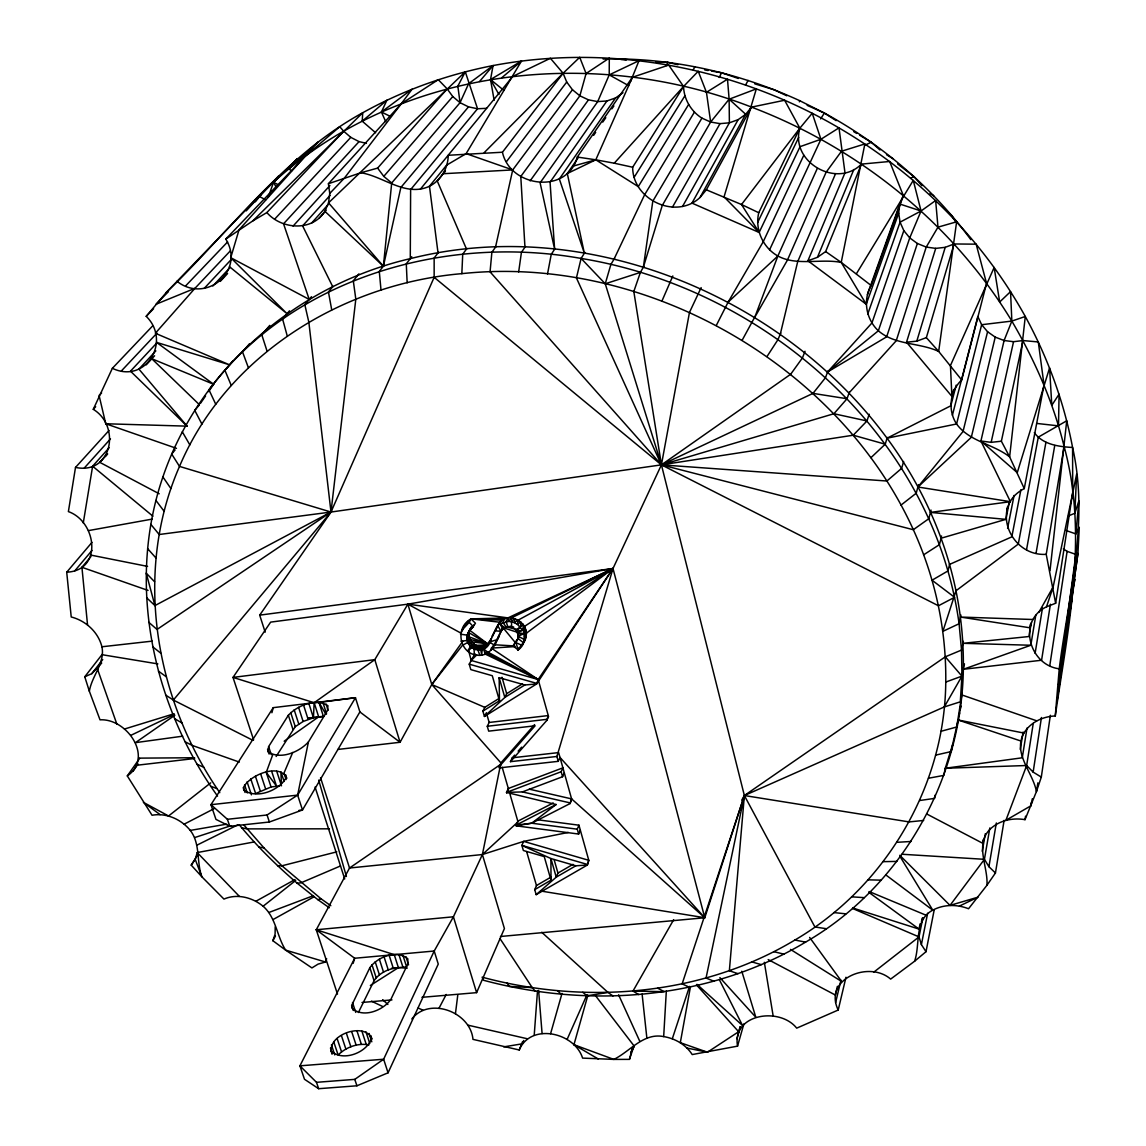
<?xml version="1.0" encoding="UTF-8"?>
<svg xmlns="http://www.w3.org/2000/svg" width="1146" height="1146" viewBox="0 0 1146 1146"><rect width="100%" height="100%" fill="white"/><g stroke="black" fill="none" stroke-linecap="round" stroke-linejoin="round"><path stroke-width="1.5" d="M411.815 1018.952C429.521 996.433 470.548 1012.061 472.969 1039.365L519.224 1049.98C530.842 1022.476 574.662 1032.446 582.583 1058.102L613.855 1059.405C630.214 1051.441 643.293 1032.517 663.677 1036.586C675.123 1038.448 685.895 1044.694 692.213 1054.564L737.537 1046.14C731.907 1013.709 779.724 1006.689 796.699 1028.148L838.213 1010.027C823 979.071 869.112 960.119 890.643 979.099L914.58 961.25C920.539 944.361 913.749 920.209 932.772 910.153C943.76 904.251 957.068 904.208 968.542 908.749L986.935 885.271C988.382 866.734 974.286 844.344 990.388 828.902C999.599 820.321 1012.82 817.556 1025.011 819.662L1036.428 791.571C1032.947 772.218 1012.477 753.366 1023.922 733.068C1030.498 722.252 1042.874 716.451 1055.265 715.964C1068.129 627.22 1088.542 535.383 1064.118 446.553C1053.389 402.303 1034.766 360.302 1011.846 321.081C952.34 223.098 858.426 147.748 751.532 107.122C588.385 43.319 384.855 68.058 259.01 196.253L166.17 292.588L146.215 316.339C171.542 340.935 146.029 384.411 112.365 368.31L93.27 409.323C121.003 426.14 112.05 475.031 75.507 467.425L68.388 511.603C96.45 521.487 103.212 570.407 66.712 572.212L71.224 616.978C85.735 620.688 98.241 632.076 101.922 646.774C105.274 662.961 91.795 675.825 89.359 691.253L100.017 719.831C127.048 718.198 154.037 757.621 127.306 775.914L152.046 815.25C166.399 812.672 181.211 819.275 190.279 830.406C200.564 843.685 196.367 861.591 201.796 876.733L223.957 899.094C237.036 893.35 252.421 897.433 263.107 906.242C276.1 917.502 276.702 936.139 285.626 950.12L311.927 967.926L318.101 964.101L325.536 962.01L326.639 958.629M217.554 796.098C152.676 705.406 126.304 584.045 162.89 476.951C200.12 367.537 298.476 284.466 410.282 258.652L410.626 189.606L477.553 108.77L486.606 108.311M275.198 926.913L275.097 934.148L272.863 940.708L285.626 950.12L325.536 962.01M518.279 632.578L502.951 627.636C497.407 637.792 494.012 654.695 479.845 655.354L477.997 650.212L478.097 646.158C470.29 644.009 465.405 633.294 471.608 626.919L471.45 628.624C455.435 644.396 485.789 662.273 491.348 638.408L485.646 647.447L486.09 645.055L487.58 643.78L469.574 630.157M513.107 645.857L518.665 637.534L513.107 645.857L518.092 649.954C527.618 643.522 523.135 632.95 522.863 624.097L518.279 620.058L511.46 617.837L471.049 618.883C453.802 628.037 459.89 655.87 479.845 655.354M166.17 292.588C229.959 231.349 283.621 155.985 362.723 112.752C403.306 90.162 447.513 74.461 493.067 65.566C590.863 47.058 693.588 60.666 784.623 100.246C885.142 144.195 972.023 220.218 1025.283 316.482C1047.645 357.409 1063.918 401.644 1072.584 447.499C1089.33 521.287 1068.487 595.605 1059.233 668.806L1055.265 715.964M219.788 792.674C155.011 699.117 133.008 572.499 179.507 466.408C226.851 354.544 343.213 283.721 461.838 273.65L462.726 254.183L466.938 248.453M1068.487 515.858L1074.819 513.293L1076.638 474.215L1053.145 586.967L1046.499 606.821C1017.147 620.731 1029.079 665.081 1059.233 668.806M276.143 756.475L295.267 726.664L303.117 721.479L313.431 717.797L314.162 702.713L374.799 659.666L407.876 604.157L612.995 568.516L661.801 464.058M375.644 132.778L362.222 121.175L362.723 112.752L252.736 220.949L225.791 239.099C245.688 271.158 205.635 304.206 176.928 281.228M663.677 1036.586L666.327 991.089M410.282 258.652C665.769 194.075 967.367 395.972 963.342 669.293C961.709 779.495 901.501 886.732 805.581 942.127C709.675 999.541 590.319 1008.953 483.526 980.26L482.151 977.18C585.864 1005.042 701.81 995.917 794.894 940.035C885.07 887.276 944.863 786.844 945.765 682.056C948.644 436.511 696.109 248.668 461.838 273.65M478.097 646.158L486.09 645.055L482.308 646.516L481.721 655.211L480.217 646.559L478.097 646.158L475.619 649.667L475.962 645.327L486.09 645.055L483.598 649.08L485.259 654.294M523.536 642.763L526.258 636.202L524.453 639.597L518.107 636.202L524.066 633.681L525.298 628.209L522.648 630.2L516.688 631.374L522.863 624.097C527.303 629.326 527.489 637.19 523.536 642.763L517.92 638.465C518.823 633.781 516.101 628.696 511.603 627.005C500.73 623.882 498.467 638.451 494.485 645.198L489.414 642.061C495.029 633.982 496.347 619.528 507.979 617.895L612.995 568.516L704.776 917.745L500.444 936.497M474.301 654.524L473.9 643.995L470.462 646.315L467.726 651L471.923 647.662L473.9 643.995M534.208 1035.282L537.517 990.66M215.763 404.294L208.944 389.783C293.347 277.088 446.066 234.271 581.108 258.437L605.246 283.778L661.428 464.861L744.37 795.539L729.357 970.734L737.995 973.699M1065.995 530.483L1075.865 533.907L1078.859 500.859L1074.819 513.293M511.603 627.005L511.46 617.837L612.995 568.516L556.899 756.475L558.26 761.345L499.355 767.877L500.902 762.907L534.58 724.616M1024.266 488.597L1044.006 384.884L1038.305 341.952L1022.991 340.563L1001.375 441.224L1009.626 456.853L1025.283 316.482L1011.846 321.081L981.649 324.719L956.581 423.977C969.287 441.554 993.095 443.96 1009.626 456.853L1024.266 488.597C989.213 506.589 1010.342 556.741 1046.226 554.335L1055.638 603.254L1046.499 606.821M1075.865 533.907L1079.288 527.289L1077.942 553.418L1068.659 618.668L1069.118 613.898M494.155 100.318L490.531 79.547L493.067 65.566L468.628 83.687L460.047 102.682L391.703 182.973L383.394 266.244L324.891 211.308L328.53 202.842L329.747 193.445L328.415 183.718L401.258 103.77L412.087 89.173L381.432 112.022L385.729 121.691M1050.008 570.651L1066.74 420.783L1038.29 437.156L1018.278 544.092L956.065 590.72M956.179 385.142L950.793 405.799L887.047 438.187L956.581 423.977C947.57 410.325 949.748 391.173 961.68 379.956L938.674 351.421L956.624 221.808L937.987 227.152L926.226 247.078L896.244 340.734L849.057 392.906M165.712 695.106L173.361 700.063L330.993 512.047L355.819 299.163L353.297 280.799L358.913 273.88M1033.248 723.384L1026.658 765.514L1005.916 820.264L1030.985 805.753L1031.4 802.214M769.611 249.771C760.056 240.159 755.558 226.006 758.752 212.726L799.851 128.209L812.228 113.253L820.937 139.268L769.611 249.771C788.835 268.938 817.642 257.778 841.236 262.42L871.175 285.526C862.594 300.08 866.175 319.39 878.352 330.793C895.083 345.304 919.235 342.425 938.674 351.421L926.355 337.64L954.074 243.969L976.163 244.17L986.548 283.377L961.68 379.956M871.175 285.526L903.335 195.551L889.654 161.486L861.448 164.107C836.795 188.818 789.966 162.059 799.851 128.209L784.623 100.246L751.532 107.122L745.702 114.285L700.077 197.441C676.04 220.233 632.477 199.776 632.678 167.23L683.56 86.48L698.229 71.267L706.452 92.325L710.649 122.035L662.259 205.478L643.379 267.118L652.79 201.223L701.911 118.124C691.081 111.305 683.947 99.33 683.56 86.48L668.691 65.078L632.377 77.298L577.283 157.045C567.499 194.562 510.128 187.672 502.435 152.232L563.087 73.244L579.718 57.3L586.093 73.516L579.862 95.806L520.785 176.47L524.954 247.192M706.452 92.325L727.495 79.203L729.128 99.215L745.702 114.285L738.153 119.642L691.969 203.114L759.125 232.466L800.066 146.659L820.937 139.268L839.001 127.851L844.989 172.831L807.901 260.787L866.247 304.234L898.679 213.099L899.782 204.031L921.055 210.993L935.637 200.507L937.987 227.152M455.435 1013.737L457.813 994.742M328.415 183.718L360.904 172.745C383.666 176.355 405.756 197.37 429.464 186.239C441.009 180.423 448.143 168.118 448.215 155.269L502.435 152.232M1057.199 700.407L1077.942 553.418L1075.836 554.378L1067.112 551.355L1063.316 548.905M1075.836 554.378L1058.532 684.678L1072.026 598.986M518.665 271.96L521.43 252.349L525.441 246.476M1037.889 782.833L1036.428 791.571L1041.313 777.103L1050.366 715.276M1025.011 819.662L1025.541 816.181M1041.313 777.103L1033.148 772.103L1041.442 717.496M1049.808 665.511L1067.112 551.355M1055.638 603.254L1072.699 492.565L1072.584 447.499C1058.775 446.596 1043.089 444.806 1034.322 432.658M1050.409 604.229L1041.585 660.239L963.342 669.293L1030.813 645.255L1035.783 615.273M1068.659 618.668L1074.848 579.145L1071.968 594.273M1027.017 728.068L1022.261 757.793L945.278 768.25L952.641 744.499L958.142 720.003L1023.922 733.068M1035.11 653.335L1042.473 607.996M1020.284 749.441L1023.106 732.022M83.271 522.963L92.625 466.207L109.157 447.742M1046.226 554.335L1064.118 446.553M986.935 885.271L995.444 872.994L1004.125 820.35M866.247 304.234L841.236 262.42L864.858 143.952L841.479 151.243L826.065 172.33L787.431 260.099L754.813 317.198L777.862 256.031L817.241 168.577M995.444 872.994L988.926 866.705L996.332 822.971M1030.354 624.269L1029.767 627.764L960.534 617.064L1033.119 619.513M1031.343 622.493L1028.979 636.531L962.955 643.307L1030.813 645.255M989.843 827.942L984.428 859.314L950.02 905.383L899.782 855.288M982.251 851.306L985.331 833.686M1036.07 553.131L1054.735 445.508M983.168 839.689L982.552 843.198L926.756 813.989M690.479 986.634L680.309 1042.674L707.44 1052.214L738.654 1031.729L740.115 1026.63M1026.558 549.636L1045.926 442.299M150.857 524.381L159.179 534.509L330.993 512.047L661.428 464.861L689.477 312.414L701.137 287.617M1030.985 805.753L1032.302 798.762M547.516 273.994L551.24 254.398L555.122 248.453M799.364 101.822L799.593 100.633C738.268 72.485 670.682 57.286 603.111 59.033M1020.9 489.743L1011.818 536.872L949.561 564.405M587.912 995.143L573.945 1044.708L613.855 1059.405L629.455 1059.377L632.506 1047.415M1007.578 528.435L1014.081 495.444M914.58 961.25L926.011 951.696L934.234 909.723M498.352 698.888L484.787 707.354L482.881 711.122L484.429 716.465L536.572 683.99L612.995 568.516L518.279 620.058L517.419 624.355L522.648 630.2L517.29 632.621L524.066 633.681L525.914 630.028L524.596 636.66L526.458 633.136L612.995 568.516L259.698 615.144L265.17 632.162M1006.847 510.228L1007.549 506.733M941.009 538.248L1005.887 519.353L1009.34 502.077M926.011 951.696L921.398 944.605L927.644 913.219M462.769 641.33L431.784 684.52L400.069 742.279L359.887 711.938L355.461 697.713L273.264 707.655L210.95 804.693L215.949 819.376L229.773 826.28L269.396 822.011L302.487 809.978L297.645 795.109L308.403 741.978L327.455 710.563L327.942 705.75C315.795 697.885 297.545 705.406 288.362 715.233L268.622 746.605L267.92 751.647C280.097 760.228 299.206 752.163 308.403 741.978M852.739 907.99L919.02 929.091L920.066 923.891M921.456 921.713L922.158 918.204M922.859 917.788L919.006 936.898L921.398 944.605M962.096 693.115L956.709 727.008L940.866 731.334M952.627 744.571L951.194 751.575L935.594 755.128M958.858 716.537L959.574 713.013M960.276 709.546L961.007 706.022M945.249 768.393L943.803 775.398L928.489 778.234M935.322 794.909L934.606 798.39L919.651 800.524M964.459 663.878L961.924 676.14L960.305 701.825L944.275 706.939L744.37 795.539L741.72 800.195M963.371 641.345L961.523 650.069L945.307 656.816L744.37 795.539L706.036 978.054L713.958 981.22M960.964 615.073L959.087 623.739L961.523 650.069L961.924 676.14L944.275 706.939M495.516 247.135L512.72 169.923L572.456 89.732L566.726 82.039L563.087 73.244L550.409 58.288L512.792 76.424L420.381 189.176M954.074 243.969L945.221 247.335L935.723 248.381L906.515 342.21L951.882 396.358L950.449 365.531L994.155 267.476L999.684 302L1010.557 291.614L1011.846 321.081L1004.082 340.52L980.919 441.009L991.147 442.342L1013.551 341.694L1022.991 340.563M462.655 645.227L467.826 642.419L468.814 632.621L487.58 643.78L471.765 641.889L468.857 644.281L470.147 639.454L487.58 643.78L469.072 636.832L467.095 640.485L460.993 641.244M956.151 590.333L942.872 631.346L959.087 623.739C933.302 434.993 764.64 288.262 581.108 258.437L576.424 277.934L661.428 464.861L938.445 605.761L954.589 597.31L932.042 580.205L948.043 570.894L949.662 563.961M838.213 1010.027L845.977 977.237M835.606 1002.578L840.949 980.217M952.398 415.21L977.825 316.511L981.649 324.719L987.58 331.738L995.229 337.125L971.321 437.314L917.889 487.007L1010.414 501.69L980.919 441.009L1017.261 472.653L1049.578 367.895L1051.799 405.297L1059.062 394.224L1058.503 425.868L1037.288 423.49M780.34 333.973L797.673 261.732L835.52 173.777M837.397 986.319L835.319 995.015L768.178 959.574M941.568 535.956L939.448 544.651L923.647 554.807M987.58 331.738L963.027 431.512L917.889 487.007M931.039 510.056L928.819 518.708L913.305 529.724L661.428 464.861L434.148 277.318L434.148 258.036L438.445 252.349M951.882 396.358L953.673 389.511M700.077 197.441L706.323 189.806L741.519 204.518L759.125 232.466L724.043 196.868L756.331 88.887L729.128 99.215L710.649 122.035L701.911 118.124M271.903 712.74L273.264 707.655M918.533 484.629L916.213 493.224L901.028 505.085M467.095 640.485L468.7 634.712L466.709 637.763L468.814 632.621L467.095 635.128L460.52 634.196L463.743 626.833M550.581 1033.692L562.027 993.381M903.607 461.509L901.658 468.342L886.889 481.019L661.428 464.861L490.058 271.86L491.878 252.278L495.989 246.49M737.537 1046.14L743.869 1023.922M736.935 1038.763L740.359 1026.83M351.636 1005.529L369.857 967.682C377.564 956.867 396.86 949.318 407.847 958.83L407.661 964.302L390.958 999.226C383.308 1010.457 363.081 1018.508 352.123 1008.236L351.636 1005.529L353.255 1010.486M195.235 859.385L201.796 876.733L191.224 865.13L195.235 859.385L197.227 852.567L254.441 841.895M470.462 646.315L471.765 641.889M332.068 1054.234C324.791 1035.253 364.944 1020.914 372.063 1039.078M229.544 266.746L287.044 313.703L230.733 257.678L239.041 229.802L317.958 142.004L288.935 168.949L291.686 170.854M353.14 963.356L354.687 958.257L434.205 951.022L453.415 916.8L482.394 854.544L500.902 762.907L431.784 684.52L407.876 604.157L270.657 622.12L233.01 677.401L253.624 739.872M870.931 457.684L885.228 444.204L887.276 437.414M906.515 342.21L916.786 341.15L945.221 247.335M524.453 639.597L526.458 633.136M499.728 622.221L492.279 636.13L499.728 622.221L471.049 618.883L469.072 622.507L461.752 630.458L462.583 630.228M643.894 266.216L640.399 272.404L633.81 291.499L661.428 464.861L853.24 435.208L866.992 420.954L869.169 414.207M744.671 794.636L704.776 917.745L541.442 891.13M903.836 230.618L909.738 237.895L917.373 243.496L886.646 336.838L827.598 371.934L871.92 322.986L903.836 230.618L900.054 222.166L898.679 213.099M672.315 1038.763L689.534 986.391M923.662 820.45L909.107 821.911L744.37 795.539L682.128 983.884L689.319 987.207M629.455 1059.377L634.01 1045.954M805.036 351.278L802.429 357.924L790.668 374.255L661.428 464.861L833.901 413.735L847.037 398.736L849.358 392.032M867.794 313.932L900.054 222.166L921.055 210.993L913.276 180.366L856.406 273.751M268.25 197.255L273.55 182.257L278.378 176.298L254.77 201.725M867.393 294.551L899.782 204.031M279.825 785.884L271.058 786.973L266.244 772.39L272.734 754.741M827.942 371.018L825.478 377.693L813.001 393.379L661.428 464.861M522.046 645.37L525.384 639.096L522.046 645.37L514.984 642.19L502.951 627.636L501.046 631.288L494.743 630.83M630.558 81.495L638.995 60.695L609.214 74.877L597.711 101.607L540.11 182.816L554.621 249.226L550.066 182.185L606.936 100.963L615.574 97.94L623.009 92.74M519.224 1049.98L522.519 1041.7M523.693 1040.496L522.375 1043.805L503.724 1046.871M661.93 301.069L672.831 275.957M285.841 774.968L286.242 777.432C279.295 790.812 256.46 799.278 243.754 790.11L243.439 787.631C249.169 775.183 279.509 762.491 286.901 778.234M551.24 876.962L536.471 885.543L534.724 889.625L536.185 894.654L587.339 865.044L588.786 860.317L578.945 825.192L536.973 819.691M807.901 260.787L817.442 257.32L825.65 251.576L861.448 164.107M553.217 802.945L517.806 821.195L516.201 825.851L578.644 834.044L580.306 830.033M817.442 257.32L853.827 169.536M578.644 834.044L577.283 829.188L578.945 825.192M572.986 864.342L557.944 873.08L556.254 877.148L536.185 894.654M900.384 202.613L903.335 195.551M780.741 333.013L778.005 339.56L767.018 356.506M921.055 210.993L909.738 237.895L878.352 330.793L827.598 371.934M292.731 752.435L284.007 773.034L286.142 779.552M517.405 823.2L516.201 825.851L531.715 823.2L570.092 803.547L571.596 798.891L558.632 752.593L512.276 757.793L510.443 761.66L556.899 756.475M570.092 803.547L571.596 798.891L529.28 789.164M421.957 997.321L476.607 992.651L504.412 928.561L482.394 854.544L518.006 821.868L509.984 794.221M148.794 622.321L157.031 629.455L330.993 512.047L434.148 277.318M556.111 804.521L516.001 825.163L531.715 823.2L556.111 804.521L506.489 792.402L522.404 791.915L562.571 776.73L564.29 772.819M561.168 771.731L562.901 767.834L508.323 788.491L506.489 792.402L561.168 771.731L562.571 776.73M632.377 77.298L595.791 159.81L567.313 173.504L584.36 253.237L559.348 179.005L615.574 97.94M558.26 761.345L559.993 757.449L704.776 917.745L571.596 798.891M567.084 1039.465L586.996 994.699M666.385 65.566L667.817 62.357L677.888 64.72M755.257 316.181L742.164 340.219M388.064 1072.814L383.638 1059.233L299.908 1065.837L304.492 1079.274L318.645 1088.7L356.922 1085.792L388.064 1072.814L438.259 964.087L434.205 951.022L383.638 1059.233L354.787 1079.374L316.497 1082.325L299.908 1065.837L354.687 958.257L316.267 929.764L349.53 868.009L501.217 763.995L499.355 767.877M510.443 761.66L546.785 720.433L548.562 716.608L538.176 679.521L491.276 648.106L490.918 650.298L499.14 635.944L497.235 639.611L489.414 642.061M546.785 720.433L548.275 715.577L489.17 722.453L487.265 726.263L488.697 731.148L535.096 725.79L499.04 766.774M506.69 793.089L508.523 789.164L502.163 767.261M803.79 155.297L763.222 241.734L728.183 302.057L777.862 256.031M613.998 259.211L644.611 194.791L694.39 112.165M728.67 301.054L716.279 325.493M522.648 630.2L524.453 626.432L612.995 568.516L538.176 679.521L536.572 683.99L524.796 684.979L499.155 677.673L499.47 700.765L482.881 711.122M693.301 69.834L694.805 66.712M757.592 222.568L798.705 137.42M358.397 1012.52L374.069 980.704C380.73 970.791 394.181 966.293 405.727 968.083M467.095 635.128L468.943 631.389M522.347 683.904L506.69 693.688L504.813 697.441L484.429 716.465L485.703 713.944M518.665 637.534L515.986 642.433L518.092 649.954L519.339 647.504M719.158 77.498L721.608 72.742L738.325 78.458M465.29 71.783L457.841 86.151L460.047 102.682L468.499 106.85L477.553 108.77L465.29 71.783L328.53 202.842L383.394 266.244L400.856 187.486L468.499 106.85M460.778 633.036L407.876 604.157L507.979 617.895L506.074 621.533L507.764 626.576M438.99 1008.265L446.224 994.47M503.209 627.521L501.046 631.288L497.808 625.859L502.02 620.172L471.049 618.883L475.447 623.252L471.45 628.624L474.444 624.599M480.36 650.183L482.308 646.516L486.09 645.055L480.217 646.559L477.997 650.212M499.47 700.765L492.279 675.71L470.805 669.608L469.23 664.164L474.974 653.635M745.545 85.091L748.094 80.421M469.631 630.558L471.608 626.919L468.127 632.721M706.323 189.806L751.532 107.122M465.72 623.825L463.729 627.464L468.213 621.204L473.484 626.876M682.529 206.452L729.386 122.823L729.128 99.215M272.863 940.708L275.47 936.038M1038.82 612.379L1053.145 586.967M498.968 94.531L490.531 79.547L521.473 61.053L466.135 153.636L446.969 164.952M672.401 207.254L720.017 123.639L729.386 122.823L738.153 119.642M638.737 994.585L632.993 991.075L673.662 919.694M630.801 1052.429L634.325 1046.269L595.275 995.373M359.887 711.938L302.487 809.978L298.963 810.365M297.645 795.109L210.95 804.693L227.395 819.29L267.061 814.992L297.645 795.109L355.461 697.713L318.989 702.441L323.473 716.608L308.346 718.356M614.543 258.308L610.89 264.44L605.246 283.778L640.399 272.404M482.065 649.796L484.328 646.015L483.598 649.08L488.339 652.575M688.588 104.558L638.265 186.612L595.791 159.81L577.283 157.045M634.196 177.215L684.893 95.806M581.108 258.437L584.89 252.392M191.224 865.13L197.871 854.601M820.608 118.912L824.361 113.053C881.46 144.167 932.199 187.242 970.82 239.643M567.313 173.504L578.458 157.346M593.642 135.328L595.662 132.392M602.753 122.106L605.79 117.709M611.864 108.884L613.884 105.948M200.493 403.306L205.564 395.986M208.601 391.603L213.657 384.282L156.529 342.368L229.558 364.829L155.34 333.271L194.935 288.334L230.432 250.759M259.698 615.144L331.71 511.016M473.585 648.765L475.962 645.327M518.092 649.954L522.991 642.906M132.95 771.315L138.079 764.024M127.306 775.914L139.654 758.38M530.125 180.867L588.471 99.845L597.711 101.607L606.936 100.963M506.46 161.658L566.726 82.039M799.851 128.209L741.519 204.518L758.752 212.726M89.359 691.253L84.761 676.785L91.809 673.647L102.725 659.537M91.809 673.647L101.708 663.061M84.761 676.785L102.323 654.194M411.758 256.733L406.286 263.795L407.159 282.833M462.812 644.84L431.784 684.52L484.787 707.354M467.826 642.419L470.147 639.454M383.709 265.843L379.283 271.401L381.016 290.124M445.106 171.27L437.256 180.968L466.494 249.054M445.465 170.955L443.23 173.719L512.72 169.923L466.135 153.636M511.46 617.837L508.566 621.404L500.1 623.811L502.722 629.111M447.255 164.351L429.464 186.239L438.03 252.908M255.286 201.725L260.686 195.121L246.189 210.878M288.935 168.949L297.487 158.563L273.55 182.257L276.043 186.999M332.985 286.4L328.429 291.915L331.724 309.864M252.736 220.949L266.86 212.569C281.515 229.544 312.271 231.75 324.891 211.308M311.483 296.714L304.822 304.678L308.833 322.155L330.993 512.047L154.939 605.589L146.602 597.725M87.54 624.899L81.925 567.299L91.021 556.455M175.123 449.934L171.671 454.031L179.507 466.408L330.993 512.047M74.848 570.794L91.995 550.438M66.712 572.212L91.995 542.359M289.494 310.824L282.575 318.989L287.245 335.964M479.529 81.495L493.067 65.566M269.768 325.392L261.775 334.761L267.075 351.163M249.47 343.771L242.522 351.894L248.381 367.694M199.361 404.91L194.734 410.325L201.94 424.149M233.053 360.761L224.903 370.273L231.263 385.443M391.703 182.973L383.781 176.369L452.77 96.551L447.155 88.858L438.259 79.676L401.258 103.77L344.502 177.959L329.747 193.445M360.904 172.745L377.621 168.104L447.155 88.858M512.276 757.793L514.626 755.128M518.135 751.146L521.645 747.163M319.075 218.256L326.137 210.305M311.468 223.212L328.085 204.633M106.922 454.332L99.774 462.339L159.208 493.783M105.303 456.595L107.681 453.931M84.36 467.94L110.474 438.904M330.12 195.307L302.616 225.877L332.741 286.701M573.43 166.012L595.791 159.81L614.256 163.205L683.56 86.48M293.089 226.077L329.905 185.537M75.507 467.425L108.985 430.509M492.293 646.989L494.341 644.754L514.826 645.972M366.434 143.35L359.056 141.617L283.549 223.799L309.219 299.435L230.733 257.678M220.276 281.4L227.581 273.536M155.842 350.891L138.924 369.127L187.085 426.154L105.747 423.762L99.072 395.442L101.607 392.963M146.187 364.886L154.595 355.79M274.61 219.201L350.791 137.362L359.056 141.617M212.855 286.013L229.744 267.877M157.231 342.496L130.486 371.175L187.085 426.154M204.217 288.377L230.933 259.856M93.27 409.323L95.677 406.73M121.433 370.889L156.959 333.128M266.86 212.569L343.671 131.203L339.732 126.719L305.108 156.357L225.791 239.099M112.365 368.31L152.518 326.051M185.638 285.898L227.581 241.949M146.215 316.339L153.593 308.675M168.462 291.614L155.928 304.292L194.935 288.334M484.214 152.619L563.087 73.244M487.48 651.888L538.176 679.521L471.192 660.468L476.75 654.925M368.969 1044.923C357.939 1042.745 345.992 1047.172 338.127 1054.993L333.672 1041.628M362.222 121.175L386.875 100.218L381.432 112.022L390.528 116.491M501.619 77.856L521.473 61.053M507.979 617.895L508.566 621.404L511.116 621.676L514.969 618.554L514.225 622.607L517.419 624.355L520.886 622.006L520.399 627.02L515.743 629.999M263.107 906.242L295.697 880.457M210.764 782.833L168.562 815.981L143.393 802.358L160.125 814.62M873.624 972.281L919.006 936.898L852.495 908.449M284.179 741.204L318.66 716.852L314.162 702.713L233.01 677.401L374.799 659.666L400.069 742.279L337.898 749.441M174.837 715.247L135.443 742.651L182.658 736.19M586.093 73.516L609.3 58.102L609.214 74.877L628.739 85.706M370.359 985.488L398.393 967.654L394.253 954.661L316.267 929.764L337.497 994.112M518.279 620.058L514.225 622.607L511.116 621.676M524.796 684.979L504.813 697.441L499.155 677.673M534.724 889.625L551.011 880.185L550.925 858.54L521.874 845.39L523.665 841.379L568.287 832.44M575.851 865.789L556.254 877.148L550.925 858.54L575.851 865.789L587.339 865.044L588.786 860.317L523.665 841.379L482.394 854.544L349.53 868.009L320.551 777.69M271.058 786.973L255.63 793.533L250.773 778.936M255.859 901.272L294.88 879.627M273.106 919.522L314.09 896.759M184.177 824.16L214.03 808.718M197.026 845.118L237.953 824.791M130.802 735.36L174.364 714.517M959.431 906.056L977.953 897.189L950.02 905.383M864.886 145.184L871.318 142.247L879.97 149.968M340.491 865.961L300.983 882.821L297.158 883.194C276.401 865.388 256.876 846.106 239.457 825.005M910.826 177.974L914.107 176.699L921.914 185.695M268.981 912.46L313.445 895.656M916.786 341.15L926.355 337.64M945.765 682.056L961.924 676.14L945.307 656.816M194.662 837.568L230.962 825.722M124.456 729.042L174.077 713.772M297.158 883.194L317.8 899.624L321.038 898.793L330.822 905.727M336.809 851.85L281.902 865.803L277.533 865.688M88.428 530.612L152.232 519.095M190.279 830.406L226.722 824.16M612.967 995.96L607.967 992.422L587.039 995.817L582.77 992.293M1010.414 501.69L930.437 512.405L1005.887 519.353M308.016 718.127L323.817 716.236M136.775 765.256L194.591 758.523M487.265 726.263L546.499 719.387M101.922 646.774L152.232 641.13M991.147 442.342L1001.375 441.224M316.267 929.764L453.415 916.8L476.607 992.651M391.517 968.27L405.326 967.023M362.007 1002.463L391.975 999.899M492.966 648.006L514.898 646.602M896.946 842.31L911.07 841.479M517.72 633.896L524.066 633.681M945.278 768.25L1026.658 765.514L1033.148 772.103M480.217 646.559L482.308 646.516M883.265 861.649L896.888 861.405M138.537 758.136L194.591 757.75M471.049 618.883L504.799 618.682L502.893 622.307L506.045 626.977M329.317 828.83L246.992 828.887L241.605 827.727M655.87 62.271L667.817 62.357M632.993 991.075L664.222 991.662L657.747 988.224M868.124 879.842L881.217 880.157M535.039 990.989L532.231 987.623L509.168 986.348L507.091 983.11M902.031 854.257L984.428 859.314L988.926 866.705M851.621 896.831L864.156 897.647M833.858 912.56L845.805 913.849M620.888 59.506L626.189 60.093M1013.551 341.694L1004.082 340.52L995.229 337.125M258.982 847.181L263.881 847.811L281.902 865.803L321.038 898.793M531.715 823.2L577.283 829.188M935.723 248.381L926.226 247.078L917.373 243.496M826.237 928.69L814.906 926.985L744.37 795.539M813.001 393.379L847.037 398.736M704.79 69.963L708.142 70.522M711.508 71.066L721.608 72.742M102.61 654.796L157.862 663.906M710.649 122.035L720.017 123.639M794.894 940.035L805.581 942.127M91.035 555.137L147.562 566.396M687.099 1048.074L707.44 1052.214M614.256 163.205L632.678 167.23M833.901 413.735L866.992 420.954M467.869 1025.14L527.489 1038.792M522.404 791.915L569.891 802.845M510.242 626.232L513.68 627.034M773.894 951.71L783.907 954.131M505.501 626.661L516.459 629.441M853.24 435.208L885.228 444.204M469.23 664.164L536.371 683.274M587.153 864.37L521.874 845.39L523.364 850.518L544.235 856.592L551.011 880.185M752.02 961.952L761.345 964.66M754.799 83.859L774.123 89.732L786.743 95.777M958.142 720.003L1020.842 741.004M961.723 694.891L1036.7 720.805M105.747 423.762L176.47 448.344M81.925 567.299L148.063 590.434M239.313 762.09L192.199 745.416L185.165 741.806M210.635 786.228L216.909 788.563M213.657 384.282L151.773 358.727L199.476 404.767M869.184 891.559L926.14 915.253M197.169 764.339L203.859 767.304M418.204 1008.05L423.017 1010.185M807.171 105.332L824.361 113.053L836.179 120.645M588.471 99.845L579.862 95.806L572.456 89.732M371.39 1001.131L382.563 1006.446M484.93 653.936L538.176 679.521L485.231 652.332M799.593 100.633L824.361 113.053M173.361 700.063L252.851 740.287M273.55 182.257L278.12 184.707M259.01 196.253L265.714 199.862M929.965 193.545L933.689 195.694M174.65 718.7L182.028 722.968M573.945 1044.708L598.226 1058.976M853.813 131.69L856.721 133.452M859.643 135.199L871.318 142.247M886.503 154.681L893.293 158.85M790.496 949.418L841.68 981.52L809.635 937.442M825.65 251.576L841.236 262.42M317.8 899.624L329.303 907.775M158.392 671.112L166.285 676.785M868.797 892.304L919.02 929.091M885.772 874.885L932.772 910.153L900.384 857.065M897.59 163.907L914.107 176.699M152.733 646.817L160.812 653.206M490.531 79.547L503.939 90.434M92.625 466.207L152.934 516.201M452.77 96.551L460.047 102.682M343.671 131.203L350.791 137.362M500.1 623.811L504.469 627.679M696.954 984.342L742.551 1025.527L719.473 979.93M541.714 932.257L607.967 992.422M382.621 999.684L387.878 1004.483M945.507 209.517L951.939 215.749L955.664 221.679M557.486 990.688L561.024 994.155M154.581 581.753L146.201 573.129L154.939 605.589M197.227 852.567L239.371 896.373M719.874 977.61L755.801 1017.218L741.791 971.235M696.439 984.844L738.654 1031.729M147.619 548.648L155.999 558.016M263.881 847.811L243.854 824.934M330.936 1050.868C342.41 1062.055 366.706 1053.002 371.505 1038.548L370.96 1035.726M155.942 500.444L164.165 511.331M266.244 772.39L276.487 786.013L271.702 771.416M377.621 168.104L383.781 176.369M162.89 476.951L170.94 488.597M500.014 938.617L532.231 987.623M318.989 702.441L325.836 714.144M182.3 431.784L189.849 444.892M618.611 994.843L639.797 1041.313M97.353 668.691L116.863 724.143M227.395 819.29L229.773 826.28M316.497 1082.325L318.645 1088.7M244.571 784.809L247.292 792.932M331.409 1044.88L334.761 1054.922M243.439 787.631L245.072 792.502M330.478 1048.031L332.154 1053.059M354.787 1079.374L356.922 1085.792M267.061 814.992L269.396 822.011M337.096 1038.491L341.537 1051.856M247.078 781.844L251.404 794.823M260.701 774.051L265.514 788.634M346.436 1033.42L350.862 1046.771M255.429 776.272L260.257 790.869M341.451 1035.697L345.877 1049.048M267.562 749.283L269.138 754.082M356.993 1030.985L361.377 1044.335M351.736 1031.815L356.148 1045.166M369.069 1033.434L371.805 1041.814M284.079 781.5L280.899 771.759L281.4 784.05M365.961 1031.815L369.786 1043.533M268.622 746.605L271.244 754.598M276.687 771.201L281.486 785.812M352.51 1002.521L355.747 1012.405M361.835 1030.985L366.219 1044.35M288.362 715.233L292.946 729.415M369.857 967.682L374.069 980.704M298.59 707.34L303.117 721.479M379.355 959.159L383.523 972.152M294.178 709.818L298.734 723.957M375.2 961.781L379.383 974.773M315.078 787.044L344.702 878.953M290.697 712.511L295.267 726.664M371.963 964.674L376.16 977.681M308.919 703.658L313.431 717.797M389.21 955.478L393.35 968.47M303.618 705.248L308.131 719.373M384.125 957.025L388.279 970.003M398.937 954.604L403.063 967.596M326.109 704.016L328.1 710.334M405.971 956.752L408.549 964.903M323.057 702.899L326.553 713.915M402.934 955.32L407.059 968.327M486.334 712.669L489.17 722.453M526.63 851.593L536.471 885.543M318.703 780.14L346.407 876.475M501.991 677.243L506.69 693.688M554.091 859.572L557.944 873.08M468.485 650.154L471.192 660.468M764.353 962.311L773.178 1016.115M642.104 994.04L646.845 1037.904M538.606 990.431L542.087 1033.549"/></g></svg>
